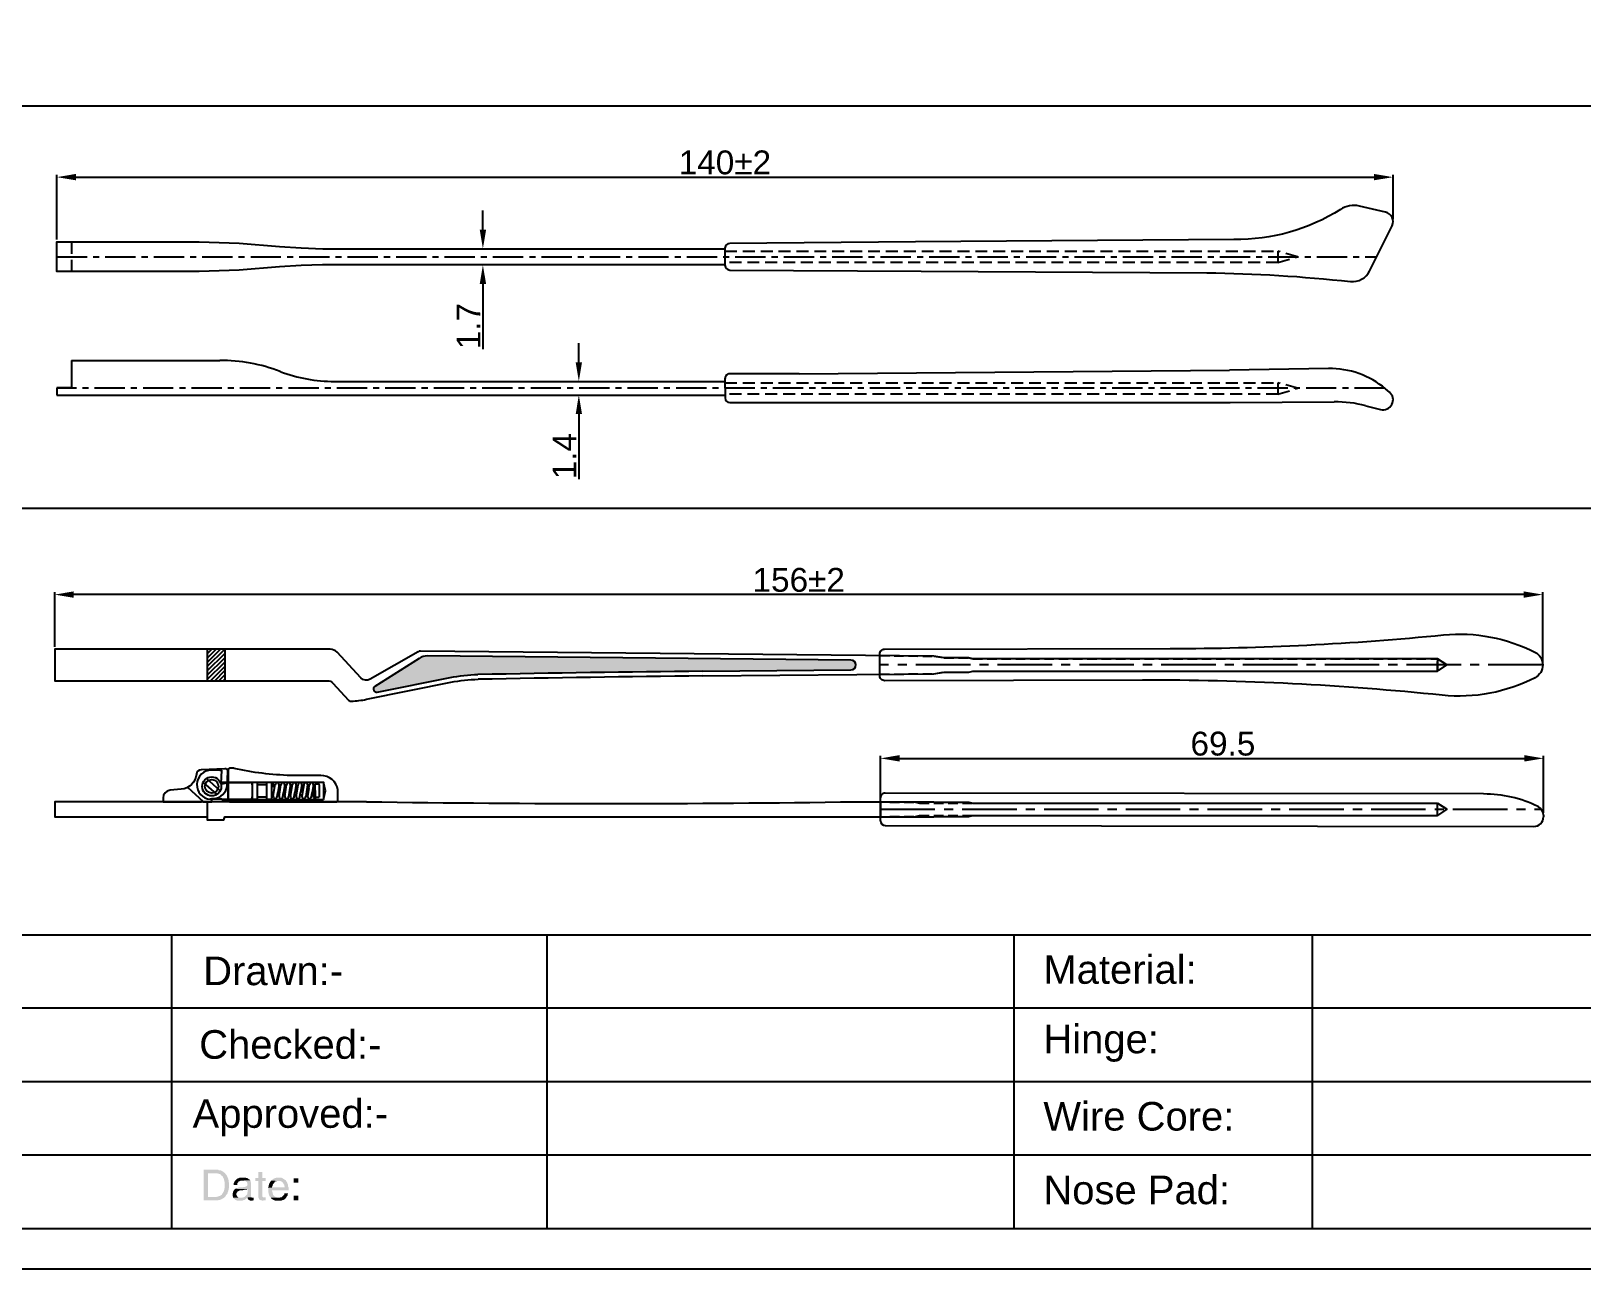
# Model space of a CAD drawing. Header units: millimetres. Extents: x 7018 to 13530, y 4187 to 5692.
# Drawn here: x 10381.6 to 10544.2, y 4951.9 to 5081.7 of the extents above; entities that cross this region are included whole.
import ezdxf

# ---------------------------------------------------------------- set-up
doc = ezdxf.new("R2010")
doc.units = ezdxf.units.MM
for name, pattern in [('CENTER', [50.8, 31.75, -6.35, 6.35, -6.35]), ('CENTER2', [28.575, 19.05, -3.175, 3.175, -3.175]), ('HIDDEN2', [0.1875, 0.125, -0.0625])]:
    doc.linetypes.add(name, pattern=pattern)
for name, color, linetype in [('Center Line', 2, 'CENTER2'), ('Dimension', 3, 'Continuous'), ('Hidden Line', 1, 'HIDDEN2')]:
    doc.layers.add(name, color=color, linetype=linetype)
doc.styles.get("Standard").update_dxf_attribs({"font": 'arial.ttf'})
doc.dimstyles.new('Standard$0', dxfattribs={"dimtxt": 2.3, "dimasz": 2, "dimexe": 1, "dimexo": 1, "dimgap": 1, "dimtad": 1, "dimdec": 1, "dimzin": 0, "dimdsep": 46, "dimtxsty": 'Standard', "dimcen": 0, "dimclrd": 4, "dimclre": 4, "dimclrt": 4, "dimadec": 1, "dimazin": 0, "dimtfac": 1, "dimtdec": 1, "dimtofl": 0, "dimtmove": 0, "dimatfit": 0, "dimfxl": 1, "dimtfillclr": 256, "dimtolj": 1, "dimtzin": 0, "dimlwd": -1, "dimlwe": -1, "dimarcsym": 1})

# ---------------------------------------------------------------- blocks, each defined once
blk = doc.blocks.new('*D3120')
at = {"layer": 'Defpoints', "color": 0, "transparency": 16777216}
for p in [(10524.37, 5066.35), (10524.37, 5061.71), (10384.3, 5059.56)]:
    blk.add_point(p, dxfattribs=at)
at = {"layer": 'Dimension', "color": 3, "transparency": 16777216}
for p, q in [((10384.3, 5059.81), (10384.3, 5066.6)), ((10386.3, 5066.35), (10522.37, 5066.35)), ((10524.37, 5061.96), (10524.37, 5066.6))]:
    blk.add_line(p, q, dxfattribs=at)
for points in [[(10386.3, 5066.69), (10386.3, 5066.02), (10384.3, 5066.35)], [(10522.37, 5066.69), (10522.37, 5066.02), (10524.37, 5066.35)]]:
    blk.add_solid(points, dxfattribs=at)
at = {"layer": 'Dimension', "transparency": 16777216, "insert": (10454.33, 5067.88), "char_height": 2.5, "attachment_point": 5}
blk.add_mtext('\\A1;140±2', dxfattribs=at)
blk = doc.blocks.new('*D3121')
at = {"layer": 'Defpoints', "color": 0, "transparency": 16777216}
for p in [(10428.96, 5058.84), (10428.96, 5057.14), (10428.96, 5057.14)]:
    blk.add_point(p, dxfattribs=at)
at = {"layer": 'Dimension', "color": 3, "transparency": 16777216}
for p, q in [((10428.96, 5060.84), (10428.96, 5062.84)), ((10428.96, 5055.14), (10428.96, 5048.33))]:
    blk.add_line(p, q, dxfattribs=at)
for points in [[(10428.63, 5060.84), (10429.3, 5060.84), (10428.96, 5058.84)], [(10428.63, 5055.14), (10429.3, 5055.14), (10428.96, 5057.14)]]:
    blk.add_solid(points, dxfattribs=at)
at = {"layer": 'Dimension', "transparency": 16777216, "insert": (10427.46, 5050.73), "char_height": 2.5, "attachment_point": 5, "rotation": 90}
blk.add_mtext('\\A1;1.7', dxfattribs=at)
blk = doc.blocks.new('*D3122')
at = {"layer": 'Defpoints', "color": 0, "transparency": 16777216}
for p in [(10439.02, 5044.93), (10439.02, 5043.51), (10439.02, 5043.51)]:
    blk.add_point(p, dxfattribs=at)
at = {"layer": 'Dimension', "color": 3, "transparency": 16777216}
for p, q in [((10439.02, 5046.93), (10439.02, 5048.93)), ((10439.02, 5041.51), (10439.02, 5034.7))]:
    blk.add_line(p, q, dxfattribs=at)
for points in [[(10438.69, 5046.93), (10439.35, 5046.93), (10439.02, 5044.93)], [(10438.69, 5041.51), (10439.35, 5041.51), (10439.02, 5043.51)]]:
    blk.add_solid(points, dxfattribs=at)
at = {"layer": 'Dimension', "transparency": 16777216, "insert": (10437.51, 5037.1), "char_height": 2.5, "attachment_point": 5, "rotation": 90}
blk.add_mtext('\\A1;1.4', dxfattribs=at)
blk = doc.blocks.new('A$C26E901EB')
for p, q in [((2.4, 3.05), (1.4, 3.05)), ((2.4, 3.05), (2.6, 3.05)), ((2.55, 1.6), (2.6, 3.05)), ((3.3, 1.75), (5.55, 1.75)), ((2.6, 0), (1.4, 0)), ((2.6, 1.6), (2.55, 1.6)), ((5.8, 1.5), (5.8, 0.25)), ((5.8, 1.45), (5.8, 1.27)), ((12.4, 1.6), (12.8, 1.6)), ((12.4, 1.21), (12.4, 1.6)), ((12.4, 0.9), (12.4, 1.21)), ((12.4, 0.9), (12.4, 0.2)), ((12.4, 0.2), (12.8, 0.2)), ((12.4, 0.2), (12.4, 0.07)), ((12.8, 1.49), (12.8, 1.6)), ((12.8, 1.49), (12.8, 0.2)), ((2.6, 0), (5.55, 0))]:
    blk.add_line(p, q)
at = {"color": 0}
blk.add_line((2.6, 1.6), (3.3, 1.75), dxfattribs=at)
at = {"color": 5}
for p, q in [((5.8, 1.77), (6.3, 1.77)), ((5.8, 1.77), (5.8, 0.02)), ((6.3, 1.77), (6.3, 0.02)), ((7.3, 1.77), (7.3, 0.02)), ((7.3, 1.77), (7.7, 1.77)), ((7.7, 1.77), (7.8, 1.77)), ((7.8, 1.77), (7.8, 0.02)), ((5.8, 0.02), (6.3, 0.02)), ((6.3, 1.55), (7.3, 1.55)), ((6.3, 0.25), (7.3, 0.25)), ((7.3, 0.02), (7.7, 0.02)), ((7.7, 0.02), (7.8, 0.02))]:
    blk.add_line(p, q, dxfattribs=at)
at = {"color": 7}
for p, q in [((7.8, 1.35), (8.17, 1.35)), ((7.8, 0.45), (8.03, 0.45)), ((8.43, 0.45), (8.63, 0.45)), ((8.57, 1.35), (8.77, 1.35)), ((9.03, 0.45), (9.23, 0.45)), ((9.17, 1.35), (9.37, 1.35)), ((9.63, 0.45), (9.83, 0.45)), ((9.77, 1.35), (9.97, 1.35)), ((10.23, 0.45), (10.43, 0.45)), ((10.37, 1.35), (10.57, 1.35)), ((10.83, 0.45), (11.03, 0.45)), ((10.97, 1.35), (11.17, 1.35)), ((11.43, 0.45), (11.63, 0.45)), ((11.57, 1.35), (11.77, 1.35)), ((12.03, 0.45), (12.23, 0.45)), ((12.17, 1.35), (12.37, 1.35))]:
    blk.add_line(p, q, dxfattribs=at)
at = {"color": 3}
for p, q in [((7.94, 0.45), (8, 0.27)), ((8, 0.27), (8.2, 1.56)), ((8.01, 1.5), (8.05, 1.35)), ((8.4, 0.27), (8.46, 0.69)), ((8.6, 1.52), (8.46, 0.69)), ((8.54, 0.45), (8.6, 0.27)), ((8.6, 1.52), (8.65, 1.35)), ((8.6, 0.27), (8.8, 1.52)), ((9, 0.27), (9.06, 0.69)), ((9.2, 1.52), (9.06, 0.69)), ((9.14, 0.45), (9.2, 0.27)), ((9.2, 1.52), (9.25, 1.35)), ((9.2, 0.27), (9.4, 1.52)), ((9.66, 0.69), (9.6, 0.27)), ((9.8, 1.52), (9.66, 0.69)), ((9.74, 0.45), (9.8, 0.27)), ((9.8, 0.27), (10, 1.56)), ((9.8, 1.52), (9.85, 1.35)), ((10.2, 0.27), (10.26, 0.69)), ((10.4, 1.52), (10.26, 0.69)), ((10.34, 0.45), (10.4, 0.27)), ((10.4, 1.52), (10.45, 1.35)), ((10.4, 0.27), (10.6, 1.52)), ((10.8, 0.27), (10.86, 0.69)), ((11, 1.52), (10.86, 0.69)), ((10.94, 0.45), (11, 0.27)), ((11, 1.52), (11.05, 1.35)), ((11.13, 1.11), (11, 0.27)), ((11.2, 1.52), (11.13, 1.11)), ((11.6, 1.52), (11.4, 0.27)), ((11.54, 0.45), (11.6, 0.27)), ((11.6, 1.52), (11.65, 1.35)), ((11.73, 1.11), (11.6, 0.27)), ((11.73, 1.11), (11.8, 1.56)), ((12.2, 1.52), (12, 0.27)), ((12, 0.27), (12.06, 0.69)), ((12.14, 0.45), (12.2, 0.27)), ((12.19, 1.46), (12.2, 1.52)), ((12.19, 1.46), (12.2, 1.52)), ((12.19, 1.46), (12.19, 1.46)), ((12.2, 1.52), (12.25, 1.35)), ((12.2, 0.27), (12.4, 1.52))]:
    blk.add_line(p, q, dxfattribs=at)
at = {"color": 6}
blk.add_circle((1.55, 1.34), 0.71, dxfattribs=at)
for centre, radius, start, end in [((1.52, 1.52), 1.53, 90.9493, 265.2895), ((5.55, 1.5), 0.25, 0, 90), ((5.55, 0.25), 0.25, 270, 0)]:
    blk.add_arc(centre, radius, start, end)
at = {"color": 3}
for centre, radius, start, end in [((7.8, 1.52), 0.21, 303.5573, 90), ((8.4, 1.52), 0.2, 0, 180), ((9, 1.52), 0.2, 0, 180), ((9.6, 1.52), 0.2, 0, 180), ((9.6, 1.52), 0.2, 0, 180), ((10.2, 1.52), 0.2, 0, 180), ((10.2, 1.52), 0.2, 0, 180), ((10.2, 1.52), 0.2, 0, 180), ((10.8, 1.52), 0.2, 0, 180), ((10.8, 1.52), 0.2, 0, 180), ((10.8, 1.52), 0.2, 0, 180), ((11.4, 1.52), 0.2, 0, 180), ((11.4, 1.52), 0.2, 0, 180), ((11.4, 1.52), 0.2, 0, 180), ((12, 1.52), 0.2, 0, 180), ((12, 1.52), 0.2, 0, 180), ((8.2, 0.27), 0.2, 180, 0), ((8.8, 0.27), 0.2, 180, 0), ((9.4, 0.27), 0.2, 180, 0), ((10, 0.27), 0.2, 180, 0), ((10, 0.27), 0.2, 180, 0), ((10.6, 0.27), 0.2, 180, 0), ((10.6, 0.27), 0.2, 180, 0), ((11.2, 0.27), 0.2, 180, 0), ((11.2, 0.27), 0.2, 180, 0), ((11.8, 0.27), 0.2, 180, 0), ((11.8, 0.27), 0.2, 180, 0), ((12.4, 0.27), 0.2, 180, 270), ((12.4, 0.27), 0.2, 180, 270)]:
    blk.add_arc(centre, radius, start, end, dxfattribs=at)
blk = doc.blocks.new('*D3124')
at = {"layer": 'Defpoints', "color": 0, "transparency": 16777216}
for p in [(10384.07, 5022.58), (10384.07, 5016.86), (10540.07, 5015.21)]:
    blk.add_point(p, dxfattribs=at)
at = {"layer": 'Dimension', "color": 3, "transparency": 16777216}
for p, q in [((10384.07, 5017.11), (10384.07, 5022.83)), ((10538.07, 5022.58), (10386.07, 5022.58)), ((10540.07, 5015.46), (10540.07, 5022.83))]:
    blk.add_line(p, q, dxfattribs=at)
for points in [[(10386.07, 5022.92), (10386.07, 5022.25), (10384.07, 5022.58)], [(10538.07, 5022.92), (10538.07, 5022.25), (10540.07, 5022.58)]]:
    blk.add_solid(points, dxfattribs=at)
at = {"layer": 'Dimension', "transparency": 16777216, "insert": (10462.07, 5024.11), "char_height": 2.5, "attachment_point": 5}
blk.add_mtext('\\A1;156±2', dxfattribs=at)
blk = doc.blocks.new('*D3125')
at = {"layer": 'Defpoints', "color": 0, "transparency": 16777216}
for p in [(10540.14, 5005.41), (10470.64, 5000.87), (10540.14, 4999.46)]:
    blk.add_point(p, dxfattribs=at)
at = {"layer": 'Dimension', "color": 3, "transparency": 16777216}
for p, q in [((10470.64, 5001.12), (10470.64, 5005.66)), ((10472.64, 5005.41), (10538.14, 5005.41)), ((10540.14, 4999.71), (10540.14, 5005.66))]:
    blk.add_line(p, q, dxfattribs=at)
for points in [[(10472.64, 5005.75), (10472.64, 5005.08), (10470.64, 5005.41)], [(10538.14, 5005.75), (10538.14, 5005.08), (10540.14, 5005.41)]]:
    blk.add_solid(points, dxfattribs=at)
at = {"layer": 'Dimension', "transparency": 16777216, "insert": (10506.54, 5006.94), "char_height": 2.5, "attachment_point": 5}
blk.add_mtext('\\A1;69.5', dxfattribs=at)

msp = doc.modelspace()

# ---------------------------------------------------------------- hatches: boundary and pattern name
h = msp.add_hatch()
h.set_pattern_fill('ANSI31', color=6, scale=0.1, style=0)
h.set_pattern_definition([(45, (3936.59714, 10615.6299), (-0.224506403, 0.224506403), [])])
h.paths.add_polyline_path([(10400.071, 5016.856), (10401.896, 5016.856), (10401.896, 5013.556), (10400.071, 5013.556)])
at = {"true_color": 0xfff6e0}
msp.add_hatch(color=7, dxfattribs=at).paths.add_polyline_path([(10423.157, 5016.148, 0.1455415), (10422.28, 5015.896), (10417.644, 5012.936, 0.8304156), (10417.885, 5012.34), (10425.516, 5013.877, -0.0447709), (10428.447, 5014.199, -0.0024932), (10452.009, 5014.548), (10467.549, 5014.7, 0.9902315), (10467.549, 5015.712)])
at = {"transparency": 33554559}
for points in [[(10401.001, 4962.27), (10399.692, 4962.27), (10399.692, 4959.065), (10401.181, 4959.065), (10401.271, 4959.111), (10401.362, 4959.111), (10401.452, 4959.156), (10401.497, 4959.156), (10401.587, 4959.201), (10401.678, 4959.246), (10401.723, 4959.291), (10401.813, 4959.336), (10401.858, 4959.381), (10401.903, 4959.427), (10400.143, 4959.427), (10400.143, 4961.909), (10400.956, 4961.909), (10401.903, 4961.954), (10401.813, 4961.999), (10401.768, 4962.044), (10401.678, 4962.089), (10401.633, 4962.134), (10401.542, 4962.18), (10401.452, 4962.225), (10401.271, 4962.225), (10401.226, 4962.27), (10401.136, 4962.27)], [(10401.903, 4961.954), (10400.956, 4961.909), (10401.091, 4961.909), (10401.181, 4961.864), (10401.271, 4961.864), (10401.317, 4961.819), (10401.407, 4961.819), (10401.497, 4961.773), (10401.542, 4961.683), (10401.587, 4961.638), (10401.678, 4961.593), (10401.723, 4961.503), (10401.723, 4961.457), (10401.768, 4961.367), (10401.813, 4961.322), (10401.813, 4961.232), (10401.858, 4961.142), (10401.858, 4961.051), (10401.903, 4960.961), (10401.903, 4960.374), (10401.858, 4960.284), (10401.858, 4960.194), (10401.813, 4960.103), (10401.813, 4960.013), (10401.768, 4959.968), (10401.723, 4959.878), (10401.678, 4959.833), (10401.633, 4959.742), (10401.633, 4959.742), (10401.587, 4959.652), (10401.497, 4959.607), (10401.452, 4959.562), (10401.362, 4959.517), (10401.271, 4959.517), (10401.226, 4959.472), (10401.136, 4959.472), (10401.046, 4959.427), (10400.143, 4959.427), (10401.903, 4959.427), (10401.994, 4959.517), (10401.994, 4959.517), (10402.039, 4959.607), (10402.084, 4959.652), (10402.129, 4959.697), (10402.174, 4959.788), (10402.219, 4959.878), (10402.219, 4959.923), (10402.264, 4960.013), (10402.264, 4960.103), (10402.31, 4960.194), (10402.31, 4960.284), (10402.355, 4960.374), (10402.355, 4960.916), (10402.31, 4961.006), (10402.31, 4961.187), (10402.264, 4961.277), (10402.264, 4961.322), (10402.219, 4961.412), (10402.219, 4961.503), (10402.174, 4961.548), (10402.129, 4961.638), (10402.084, 4961.728), (10402.039, 4961.773), (10401.994, 4961.819), (10401.948, 4961.909)], [(10404.566, 4961.187), (10403.754, 4961.142), (10403.934, 4961.142), (10403.979, 4961.096), (10404.07, 4961.096), (10404.115, 4961.051), (10404.205, 4961.006), (10404.25, 4960.916), (10404.25, 4960.826), (10404.295, 4960.735), (10404.295, 4960.735), (10404.25, 4960.645), (10404.25, 4960.6), (10404.205, 4960.555), (10404.115, 4960.51), (10404.07, 4960.51), (10403.979, 4960.465), (10403.483, 4960.419), (10403.348, 4960.419), (10403.257, 4960.374), (10403.167, 4960.329), (10403.122, 4960.329), (10403.032, 4960.284), (10404.295, 4960.239), (10404.295, 4959.923), (10404.25, 4959.833), (10404.25, 4959.697), (10404.205, 4959.652), (10404.115, 4959.562), (10404.07, 4959.517), (10404.025, 4959.472), (10403.979, 4959.427), (10403.889, 4959.381), (10403.799, 4959.381), (10403.709, 4959.336), (10402.806, 4959.336), (10402.851, 4959.246), (10402.941, 4959.201), (10402.986, 4959.156), (10403.032, 4959.111), (10403.122, 4959.065), (10403.167, 4959.065), (10403.257, 4959.02), (10403.754, 4959.02), (10403.799, 4959.065), (10403.889, 4959.111), (10403.979, 4959.111), (10404.025, 4959.156), (10404.115, 4959.201), (10404.205, 4959.291), (10404.205, 4959.291), (10404.295, 4959.381), (10404.702, 4959.381), (10404.656, 4959.472), (10404.656, 4960.916), (10404.611, 4961.006), (10404.611, 4961.096)], [(10403.799, 4961.457), (10403.483, 4961.457), (10403.393, 4961.412), (10403.302, 4961.367), (10403.257, 4961.367), (10403.167, 4961.322), (10403.122, 4961.277), (10403.077, 4961.232), (10403.032, 4961.187), (10402.986, 4961.142), (10402.941, 4961.051), (10402.896, 4960.961), (10402.851, 4960.871), (10402.851, 4960.69), (10403.212, 4960.69), (10403.212, 4960.826), (10403.257, 4960.916), (10403.302, 4960.961), (10403.348, 4961.051), (10403.393, 4961.051), (10403.483, 4961.096), (10403.573, 4961.142), (10403.754, 4961.142), (10404.566, 4961.187), (10404.521, 4961.232), (10404.431, 4961.277), (10404.386, 4961.322), (10404.34, 4961.367), (10404.25, 4961.412), (10404.16, 4961.412), (10404.115, 4961.457), (10403.889, 4961.457)], [(10405.83, 4962.044), (10405.424, 4962.044), (10405.424, 4961.412), (10405.108, 4961.412), (10405.108, 4961.096), (10405.424, 4961.096), (10405.424, 4959.381), (10405.469, 4959.291), (10405.514, 4959.201), (10405.514, 4959.156), (10405.559, 4959.111), (10405.604, 4959.111), (10405.694, 4959.065), (10405.785, 4959.065), (10405.875, 4959.02), (10405.92, 4959.02), (10405.965, 4959.065), (10406.191, 4959.065), (10406.191, 4959.381), (10405.965, 4959.381), (10405.875, 4959.427), (10405.83, 4959.472), (10405.83, 4961.096), (10406.191, 4961.096), (10406.191, 4961.412), (10405.83, 4961.412)], [(10407.545, 4961.457), (10407.319, 4961.457), (10407.229, 4961.412), (10407.184, 4961.412), (10407.094, 4961.367), (10407.003, 4961.322), (10406.958, 4961.277), (10406.868, 4961.232), (10406.823, 4961.187), (10406.778, 4961.142), (10407.545, 4961.096), (10407.725, 4961.096), (10407.816, 4961.051), (10407.906, 4961.006), (10407.951, 4960.961), (10407.996, 4960.916), (10407.996, 4960.916), (10408.041, 4960.826), (10408.086, 4960.78), (10408.132, 4960.69), (10408.132, 4960.6), (10408.177, 4960.51), (10408.177, 4960.419), (10406.868, 4960.419), (10406.462, 4960.374), (10406.462, 4959.923), (10406.507, 4959.833), (10406.507, 4959.742), (10406.552, 4959.652), (10406.552, 4959.607), (10406.597, 4959.517), (10406.642, 4959.427), (10406.687, 4959.381), (10406.732, 4959.336), (10407.545, 4959.336), (10407.455, 4959.336), (10407.364, 4959.381), (10407.274, 4959.381), (10407.229, 4959.427), (10407.139, 4959.472), (10407.094, 4959.517), (10407.048, 4959.562), (10407.003, 4959.607), (10406.958, 4959.652), (10406.958, 4959.742), (10406.913, 4959.788), (10406.913, 4959.878), (10406.868, 4960.013), (10406.868, 4960.103), (10408.583, 4960.103), (10408.583, 4960.419), (10408.538, 4960.51), (10408.538, 4960.69), (10408.493, 4960.78), (10408.447, 4960.871), (10408.447, 4960.916), (10408.402, 4961.006), (10408.357, 4961.051), (10408.312, 4961.142), (10408.267, 4961.187), (10408.177, 4961.232), (10408.132, 4961.277), (10408.041, 4961.322), (10407.996, 4961.367), (10407.906, 4961.412), (10407.816, 4961.457), (10407.635, 4961.457)], [(10406.778, 4961.142), (10406.732, 4961.096), (10406.687, 4961.006), (10406.642, 4960.961), (10406.597, 4960.871), (10406.552, 4960.826), (10406.552, 4960.735), (10406.507, 4960.645), (10406.507, 4960.555), (10406.462, 4960.465), (10406.462, 4960.374), (10406.868, 4960.419), (10406.868, 4960.51), (10406.913, 4960.6), (10406.913, 4960.69), (10406.958, 4960.735), (10407.003, 4960.826), (10407.048, 4960.871), (10407.094, 4960.916), (10407.139, 4961.006), (10407.229, 4961.051), (10407.274, 4961.051), (10407.364, 4961.096), (10407.545, 4961.096)], [(10409.621, 4960.916), (10409.621, 4961.367), (10409.124, 4961.367), (10409.124, 4960.916)], [(10403.032, 4960.284), (10402.986, 4960.239), (10402.896, 4960.194), (10402.896, 4960.149), (10402.851, 4960.103), (10402.806, 4960.013), (10402.761, 4959.968), (10402.761, 4959.878), (10402.716, 4959.788), (10402.716, 4959.562), (10402.761, 4959.472), (10402.761, 4959.381), (10402.806, 4959.336), (10403.528, 4959.336), (10403.393, 4959.336), (10403.302, 4959.381), (10403.257, 4959.427), (10403.212, 4959.472), (10403.167, 4959.562), (10403.122, 4959.652), (10403.122, 4959.788), (10403.167, 4959.878), (10403.212, 4959.923), (10403.257, 4960.013), (10403.302, 4960.013), (10403.393, 4960.058), (10403.483, 4960.103), (10403.663, 4960.103), (10404.025, 4960.194), (10404.205, 4960.194), (10404.295, 4960.239)], [(10404.702, 4959.381), (10404.295, 4959.381), (10404.295, 4959.291), (10404.792, 4959.336), (10404.792, 4959.336)], [(10404.927, 4959.336), (10404.792, 4959.336), (10404.295, 4959.291), (10404.34, 4959.201), (10404.386, 4959.156), (10404.386, 4959.156), (10404.431, 4959.111), (10404.521, 4959.065), (10404.611, 4959.02), (10404.792, 4959.02), (10404.837, 4959.065), (10404.927, 4959.065)], [(10408.538, 4959.788), (10408.132, 4959.788), (10408.132, 4959.652), (10408.086, 4959.607), (10407.996, 4959.517), (10407.951, 4959.472), (10407.906, 4959.427), (10407.816, 4959.381), (10407.725, 4959.381), (10407.635, 4959.336), (10406.732, 4959.336), (10406.778, 4959.246), (10406.868, 4959.201), (10406.913, 4959.156), (10407.003, 4959.111), (10407.094, 4959.065), (10407.139, 4959.065), (10407.229, 4959.02), (10407.816, 4959.02), (10407.906, 4959.065), (10407.996, 4959.111), (10408.041, 4959.111), (10408.132, 4959.156), (10408.177, 4959.201), (10408.267, 4959.246), (10408.312, 4959.336), (10408.357, 4959.381), (10408.402, 4959.472), (10408.447, 4959.517), (10408.493, 4959.607), (10408.493, 4959.697)], [(10409.621, 4959.065), (10409.621, 4959.562), (10409.124, 4959.562), (10409.124, 4959.065)]]:
    msp.add_hatch(color=256, dxfattribs=at).paths.add_polyline_path(points)

# ---------------------------------------------------------------- linework, layer by layer
for p, q in [((10315.637, 5073.816), (10712.075, 5073.816)), ((10385.824, 5047.139), (10385.824, 5044.278)), ((10385.824, 5047.139), (10401.37, 5047.139)), ((10454.336, 5045.221), (10454.342, 5043.214)), ((10462.11, 5045.735), (10454.835, 5045.723)), ((10462.11, 5045.735), (10507.213, 5046.097)), ((10517.616, 5046.279), (10507.213, 5046.097)), ((10384.3, 5044.278), (10384.3, 5043.508)), ((10385.824, 5044.278), (10384.3, 5044.278)), ((10413.404, 5044.927), (10454.337, 5044.927)), ((10523.997, 5043.805), (10523.57, 5044.164)), ((10384.3, 5043.508), (10454.341, 5043.508)), ((10454.843, 5042.715), (10462.119, 5042.726)), ((10462.119, 5042.726), (10507.3, 5042.736)), ((10507.3, 5042.736), (10518.203, 5042.794)), ((10521.524, 5042.381), (10523.058, 5041.985)), ((10315.637, 5031.644), (10712.075, 5031.644)), ((10400.071, 5016.856), (10400.071, 5013.556)), ((10401.896, 5016.856), (10401.896, 5013.556)), ((10529.028, 5015.856), (10529.028, 5014.556)), ((10401.09, 5001.637), (10399.647, 5002.928)), ((10401.424, 5002.009), (10399.981, 5003.301)), ((10401.587, 5002.905), (10412.246, 5002.905)), ((10399.685, 5000.869), (10398.018, 5002.369)), ((10533.853, 5001.679), (10471.139, 5001.769)), ((10401.587, 5001.105), (10412.246, 5001.105)), ((10471.138, 4998.369), (10539.137, 4998.272)), ((10302.82, 4956.132), (10712.075, 4956.132))]:
    msp.add_line(p, q)
at = {"color": 7, "ltscale": 1000, "true_color": 0xffffff}
for p, q in [((10470.639, 4998.869), (10470.638, 5001.269)), ((10470.639, 5000.869), (10470.639, 4999.269)), ((10540.139, 4999.459), (10540.139, 4999.271))]:
    msp.add_line(p, q, dxfattribs=at)
for points in [[(10716.113, 4951.873), (10716.113, 5248.873), (10296.113, 5248.873), (10296.113, 4951.873)], [(10412.246, 5001.105), (10412.465, 5002.005), (10412.246, 5002.905)], [(10529.028, 5000.719), (10530.028, 5000.069), (10529.028, 4999.419)]]:
    msp.add_lwpolyline(points, close=True)
for points in [[(10474.318, 5059.558), (10454.835, 5059.41, 0.4119876), (10454.339, 5058.91), (10454.339, 5057.114, 0.4124801), (10454.836, 5056.614), (10474.911, 5056.495), (10504.857, 5056.318, -0.0238307), (10519.902, 5055.407, 0.3144917), (10521.91, 5056.507), (10524.266, 5061.261, 0.4841704), (10523.596, 5062.679), (10520.846, 5063.315, 0.2011449), (10518.864, 5062.976, -0.1463228), (10507.694, 5059.812)], [(10539.254, 5016.538, -0.6104584), (10539.26, 5013.87, -0.1459261), (10529.527, 5012.029, 0.0262473), (10498.092, 5013.614), (10471.075, 5013.557, -0.4142136), (10470.574, 5014.056), (10470.569, 5016.356, -0.4142136), (10471.068, 5016.857), (10500.995, 5016.92, 0.0239416), (10529.673, 5018.355, -0.1435736)], [(10399.606, 5000.869), (10400.536, 5000.869), (10400.536, 5001.219), (10400.706, 5001.219, 0.397443), (10402.153, 5002.585), (10402.235, 5004.001, 0.443139), (10401.923, 5004.318), (10399.415, 5004.218, 0.3776115), (10398.937, 5003.761, -0.3642097), (10397.346, 5002.169), (10396.165, 5002.066, 0.3888787), (10395.435, 5001.269), (10395.435, 5000.869), (10399.466, 5000.869, -1)]]:
    msp.add_lwpolyline(points, format="xyb", close=True)
for points in [[(10454.339, 5057.142), (10412.164, 5057.142), (10409.926, 5057.1), (10407.644, 5056.931), (10403.406, 5056.592), (10399.208, 5056.465), (10384.3, 5056.465), (10384.3, 5059.559), (10399.208, 5059.559), (10403.406, 5059.432), (10407.644, 5059.093), (10409.927, 5058.924), (10412.166, 5058.839), (10454.339, 5058.839)], [(10402.271, 5004.369), (10402.271, 5000.869), (10402.271, 5001.269), (10402.271, 5003.069)], [(10416.771, 5000.869), (10384.071, 5000.869), (10384.071, 4999.269), (10400.071, 4999.269)], [(10400.071, 5000.869), (10400.071, 4998.969), (10401.796, 4998.969), (10401.896, 4999.269), (10476.223, 4999.269), (10477.223, 4999.319), (10479.901, 4999.319), (10480.323, 4999.419), (10529.028, 4999.419)], [(10468.05, 5000.869), (10476.223, 5000.869), (10477.223, 5000.819), (10479.901, 5000.819), (10480.323, 5000.719), (10529.028, 5000.719)], [(10315.637, 4986.912), (10712.075, 4986.912)], [(10396.307, 4986.912), (10396.307, 4956.132)], [(10435.662, 4986.912), (10435.662, 4956.132)], [(10484.631, 4986.912), (10484.631, 4956.132)], [(10515.907, 4986.912), (10515.907, 4956.132)], [(10315.637, 4979.24), (10611.768, 4979.24)], [(10315.637, 4971.522), (10664.708, 4971.522)], [(10315.637, 4963.849), (10611.768, 4963.849)]]:
    msp.add_lwpolyline(points)
for points in [[(10452.014, 5014.048), (10476.223, 5014.285), (10477.323, 5014.456), (10479.901, 5014.456), (10480.323, 5014.556), (10529.028, 5014.556), (10530.028, 5015.206), (10529.028, 5015.856), (10480.323, 5015.856), (10479.901, 5015.956), (10477.323, 5015.956), (10476.223, 5016.127), (10422.418, 5016.655, 0.1339998), (10422.163, 5016.588), (10417.16, 5013.703, -0.349668), (10416.174, 5013.852), (10413.682, 5016.536, 0.2085748), (10412.95, 5016.856), (10384.071, 5016.856), (10384.071, 5013.556), (10412.652, 5013.556, -0.2105657), (10413.242, 5013.296), (10414.86, 5011.526, 0.22645), (10415.179, 5011.397, 0.0345418), (10416.754, 5011.602), (10425.615, 5013.387, -0.0447709), (10428.457, 5013.699)], [(10452.009, 5014.548), (10467.549, 5014.7, 0.9902315), (10467.549, 5015.712), (10423.157, 5016.148, 0.1455415), (10422.28, 5015.896), (10417.644, 5012.936, 0.8304156), (10417.885, 5012.34), (10425.516, 5013.877, -0.0447709), (10428.447, 5014.199)], [(10402.271, 5001.019, 0.4142136), (10402.421, 5000.869), (10413.621, 5000.869, 0.4142136), (10413.771, 5001.019), (10413.771, 5002.114, 0.3724335), (10411.971, 5003.619), (10408.804, 5003.619, -0.0505227), (10402.886, 5004.364, 0.0752367), (10402.856, 5004.369), (10402.421, 5004.369, 0.4142136), (10402.271, 5004.219)]]:
    msp.add_lwpolyline(points, format="xyb")
msp.add_circle((10400.535, 5002.469), 1)
msp.add_circle((10400.535, 5002.469), 1)
for centre, radius, start, end in [((10401.37, 5029.289), 17.85, 69.17499, 90), ((10413.404, 5060.927), 16, 249.17499, 270), ((10454.836, 5045.223), 0.5, 90.09852, 180.19104), ((10517.772, 5037.28), 9, 49.89955, 90.99743), ((10523.32, 5043.001), 1.05, 255.51503, 49.89955), ((10454.842, 5043.215), 0.5, 180.19104, 270.08491), ((10518.272, 5029.794), 13, 75.51503, 90.30467), ((10475.204, 2651.736), 2362.926, 90.562435, 91.133826), ((10475.204, 2651.736), 2362.426, 90.562435, 91.133826), ((10533.835, 4988.528), 13.152, 64.11852, 89.91843), ((10442.411, 6644.18), 1643.512, 269.106138, 270.893862), ((10539.139, 4999.461), 1, 359.91843, 64.11852), ((10539.139, 4999.272), 1, 269.91843, 359.91843)]:
    msp.add_arc(centre, radius, start, end)
msp.add_arc((10471.138, 5001.269), 0.5, 89.91843, 180.01636, dxfattribs=at)
at = {"color": 7, "true_color": 0xffffff}
msp.add_arc((10471.139, 4998.869), 0.5, 180.01636, 269.91843, dxfattribs=at)
at = {"layer": 'Center Line', "linetype": 'CENTER', "ltscale": 0.1}
for p, q in [((10384.3, 5058.012), (10522.656, 5058.012)), ((10523.506, 5044.217), (10384.3, 5044.217))]:
    msp.add_line(p, q, dxfattribs=at)
at = {"layer": 'Center Line', "ltscale": 0.3}
for p, q in [((10540.071, 5015.203), (10470.572, 5015.203)), ((10470.639, 5000.069), (10539.933, 5000.069))]:
    msp.add_line(p, q, dxfattribs=at)
at = {"layer": 'Hidden Line', "ltscale": 10}
for points in [[(10385.824, 5059.559), (10385.824, 5056.465)], [(10454.339, 5058.589), (10512.309, 5058.589)], [(10512.309, 5057.392), (10454.339, 5057.392)], [(10454.339, 5044.795), (10512.31, 5044.795)], [(10512.31, 5043.597), (10454.339, 5043.597)]]:
    msp.add_lwpolyline(points, dxfattribs=at)
for points in [[(10512.309, 5058.589), (10512.309, 5057.392), (10514.342, 5058.012)], [(10512.31, 5044.795), (10512.31, 5043.597), (10514.342, 5044.217)]]:
    msp.add_lwpolyline(points, close=True, dxfattribs=at)
at = {"layer": 'Hidden Line', "ltscale": 8}
for points in [[(10470.57, 5016.182), (10476.223, 5016.127), (10477.323, 5015.956), (10479.901, 5015.956), (10480.323, 5015.856), (10529.028, 5015.856), (10530.028, 5015.206), (10529.028, 5014.556), (10529.028, 5015.856)], [(10470.574, 5014.23), (10476.223, 5014.285), (10477.323, 5014.456), (10479.901, 5014.456), (10480.323, 5014.556), (10529.028, 5014.556)], [(10470.639, 5000.869), (10471.639, 5000.819), (10474.317, 5000.819), (10474.738, 5000.719), (10529.028, 5000.719)], [(10470.639, 4999.269), (10471.639, 4999.319), (10474.317, 4999.319), (10474.738, 4999.419), (10529.028, 4999.419)]]:
    msp.add_lwpolyline(points, dxfattribs=at)
msp.add_lwpolyline([(10529.028, 5000.719), (10530.028, 5000.069), (10529.028, 4999.419)], close=True, dxfattribs=at)

# ---------------------------------------------------------------- block references
msp.add_blockref('A$C26E901EB', (10398.988, 5001.129))

# ---------------------------------------------------------------- texts
at = {"width": 34.34827, "attachment_point": 5}
for s, insert, char_height in [('Drawn:-', (10406.975, 4983.111), 2.9997), ('\\pxql;Material:', (10504.895, 4983.255), 2.99966), ('Checked:-', (10408.771, 4975.393), 2.9997), ('\\pxql;Hinge:', (10504.895, 4975.537), 2.99966), ('Approved:-', (10408.771, 4967.721), 2.9997), ('\\pxql; Wire Core:', (10503.728, 4967.864), 2.99966), ('\\pxql;Nose Pad:', (10504.895, 4960.147), 2.99966)]:
    msp.add_mtext(s, dxfattribs=dict(at, insert=insert, char_height=char_height))

# ---------------------------------------------------------------- dimensions: what is measured, and where the dimension line sits
at = {"layer": 'Dimension'}
for base, p1, p2, override, picture, middle in [((10524.37, 5066.355), (10384.3, 5059.559), (10524.37, 5061.705), {"dimtxt": 2.5, "dimexe": 0.25, "dimexo": 0.25, "dimgap": 0.25, "dimtad": 1, "dimtih": 0, "dimtoh": 0, "dimdec": 0, "dimclrd": 3, "dimclre": 3, "dimclrt": 256, "dimadec": 2, "dimtol": 1, "dimtp": 2, "dimtm": 2, "dimtdec": 0, "dimatfit": 3}, '*D3120', (10454.335, 5067.881)), ((10384.071, 5022.582), (10540.071, 5015.206), (10384.071, 5016.856), {"dimtxt": 2.5, "dimexe": 0.25, "dimexo": 0.25, "dimgap": 0.25, "dimdec": 0, "dimclrd": 3, "dimclre": 3, "dimclrt": 256, "dimadec": 2, "dimtol": 1, "dimtp": 2, "dimtm": 2, "dimtdec": 0, "dimatfit": 3}, '*D3124', (10462.071, 5024.108))]:
    dim = msp.add_linear_dim(base=base, p1=p1, p2=p2, dimstyle='Standard$0', override=override, dxfattribs=at)
    dim.commit()
    dim.dimension.update_dxf_attribs({"geometry": picture, "text_midpoint": middle})
for base, p1, p2, picture, middle in [((10428.964, 5057.142), (10428.964, 5058.839), (10428.964, 5057.142), '*D3121', (10427.459, 5050.734)), ((10439.019, 5043.508), (10439.019, 5044.927), (10439.019, 5043.508), '*D3122', (10437.514, 5037.105))]:
    dim = msp.add_linear_dim(base=base, p1=p1, p2=p2, angle=90, dimstyle='Standard$0', override={"dimtxt": 2.5, "dimexe": 0.25, "dimexo": 0.25, "dimgap": 0.25, "dimclrd": 3, "dimclre": 3, "dimclrt": 256, "dimadec": 2, "dimtp": 1, "dimtm": 1, "dimtdec": 0, "dimatfit": 3}, dxfattribs=at)
    dim.commit()
    dim.dimension.update_dxf_attribs({"geometry": picture, "text_midpoint": middle})
dim = msp.add_linear_dim(base=(10540.139, 5005.413), p1=(10470.638, 5000.869), p2=(10540.139, 4999.461), dimstyle='Standard$0', override={"dimtxt": 2.5, "dimexe": 0.25, "dimexo": 0.25, "dimgap": 0.25, "dimtad": 1, "dimtih": 0, "dimtoh": 0, "dimclrd": 3, "dimclre": 3, "dimclrt": 256, "dimadec": 2, "dimtp": 1, "dimtm": 1, "dimtdec": 0, "dimatfit": 3}, dxfattribs=at)
dim.commit()
dim.dimension.update_dxf_attribs({"geometry": '*D3125', "text_midpoint": (10506.536, 5005.413), "dimtype": 160})

doc.saveas('drawing.dxf')
